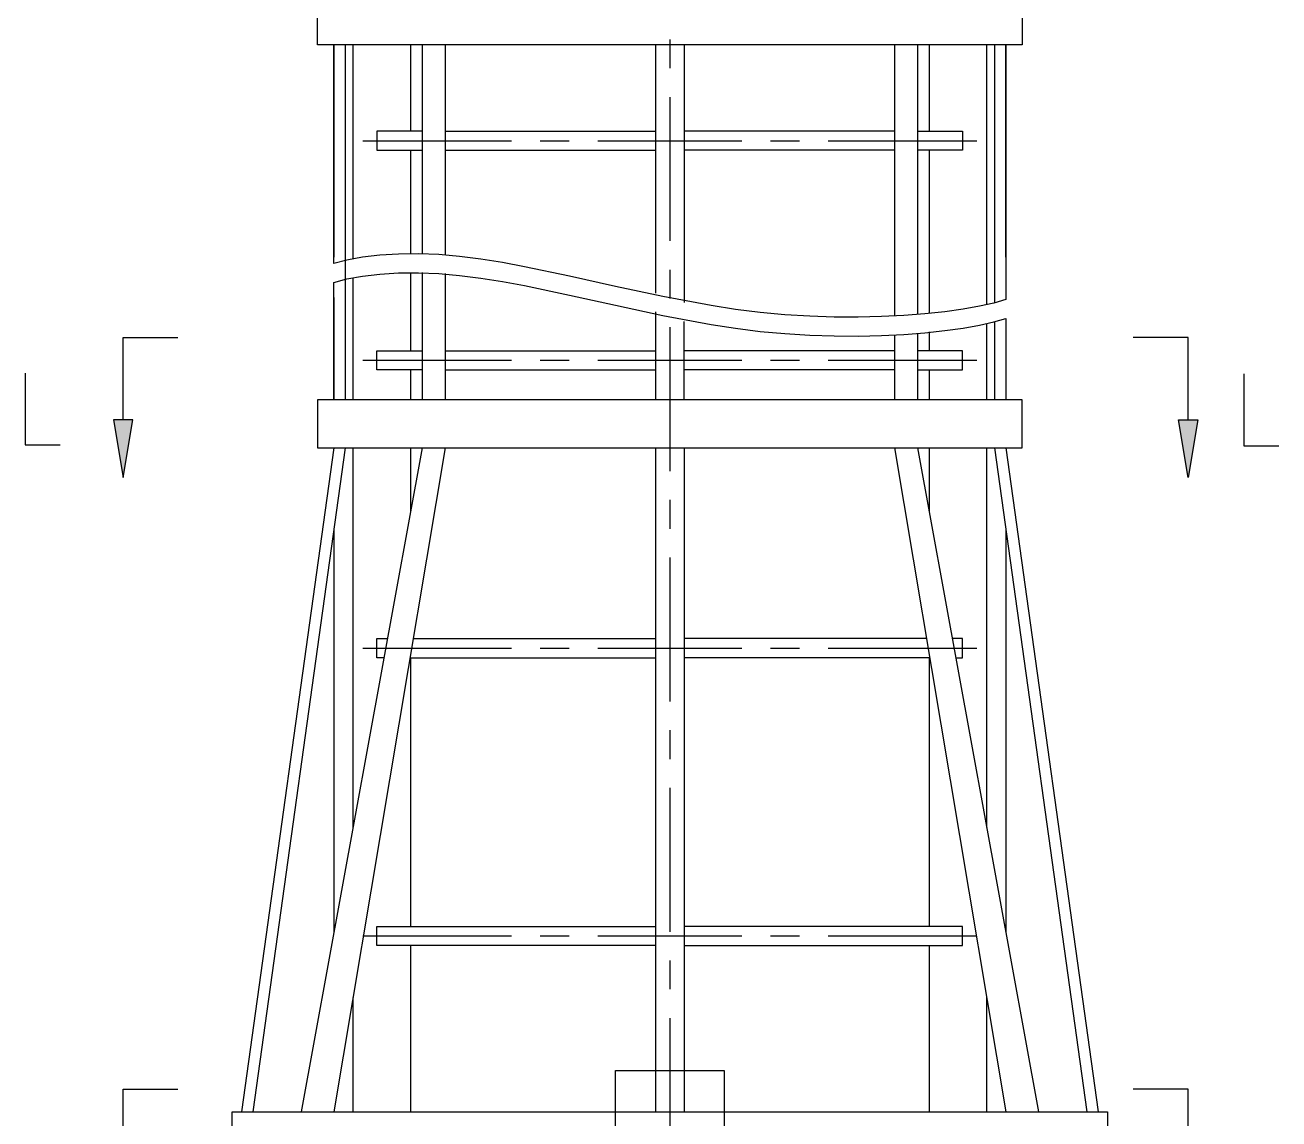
# Model space of a CAD drawing. Extents: x 148 to 221443, y -36682 to 6758.
# Drawn here: x 102753 to 104067, y -7853 to -6706 of the extents above; entities that cross this region are included whole.
import ezdxf

# ---------------------------------------------------------------- set-up
doc = ezdxf.new("R2010")
doc.units = 0
doc.header["$LTSCALE"] = 10
doc.header["$MEASUREMENT"] = 0
doc.layers.add('2（细实线）', color=3, linetype='Continuous', lineweight=20)

msp = doc.modelspace()

# ---------------------------------------------------------------- linework, layer by layer
at = {"layer": '2（细实线）', "lineweight": -3}
for points in [[(103059.2318, -6676.8275), (103428.3932, -6676.8275), (103797.5564, -6676.8275), (103797.5564, -6727.1113), (103428.3932, -6727.1113), (103059.2318, -6727.1113)], [(103059.2318, -7149.701), (103428.3932, -7149.701), (103797.5564, -7149.701), (103797.5564, -7099.4184), (103428.3932, -7099.4184), (103059.2318, -7099.4184)], [(102969.7072, -7845.5552), (103887.0803, -7845.5552), (103887.0803, -7895.8384), (102969.7072, -7895.8384)]]:
    msp.add_lwpolyline(points, close=True, dxfattribs=at)
for points in [[(103428.3932, -6721.5589), (103428.3932, -6751.7286)], [(103780.4561, -6949.7962), (103780.4561, -6727.1113), (103780.4561, -6994.0968), (103767.7981, -6997.7973), (103752.7614, -7001.2067), (103735.5788, -7004.2731), (103716.4876, -7006.9434), (103695.721, -7009.1651), (103673.5116, -7010.8851), (103650.096, -7012.0509), (103625.7064, -7012.6093), (103600.5794, -7012.5092), (103574.9483, -7011.6968), (103549.0481, -7010.1185), (103523.1106, -7007.7235), (103497.3208, -7004.5032), (103471.7214, -7000.5732), (103421.1654, -6991.1237), (103371.6005, -6980.4523), (103323.1814, -6969.6381), (103276.064, -6959.7596), (103253.0428, -6955.5085), (103230.4055, -6951.8952), (103208.1722, -6949.0559), (103186.3613, -6947.1241), (103164.9935, -6946.2354), (103144.236, -6946.4466), (103124.526, -6947.6765), (103106.3253, -6949.8261), (103090.1052, -6952.7985), (103076.3314, -6956.4948), (103076.3314, -6727.1113), (103076.3314, -6949.7962)], [(103088.4029, -6727.1113), (103088.4029, -7099.4184)], [(103096.4504, -6727.1113), (103096.4504, -6951.4936)], [(103156.8026, -6727.1113), (103156.8026, -6817.6197)], [(103168.8735, -6727.1113), (103168.8735, -6946.2092)], [(103193.0147, -6727.1113), (103193.0147, -6947.2431)], [(103413.3053, -6727.1113), (103413.3053, -6987.3762)], [(103443.4823, -6727.1113), (103443.4823, -6997.4024)], [(103663.7728, -6727.1113), (103663.7728, -7011.4466)], [(103687.914, -6727.1113), (103687.914, -7009.8414)], [(103699.9849, -6727.1113), (103699.9849, -6817.6197)], [(103760.3383, -6727.1113), (103760.3383, -6999.5924)], [(103768.3864, -6727.1113), (103768.3864, -6997.6459)], [(103428.3932, -6781.8983), (103428.3932, -6932.7473)], [(103168.8735, -6817.6197), (103148.6306, -6817.6197), (103121.5963, -6817.6197), (103121.5963, -6837.7332), (103148.6306, -6837.7332), (103168.8735, -6837.7332)], [(103193.0147, -6817.6197), (103413.3053, -6817.6197)], [(103663.7728, -6817.6197), (103443.4823, -6817.6197)], [(103687.914, -6817.6197), (103708.1576, -6817.6197), (103735.19, -6817.6197), (103735.19, -6837.7332), (103708.1576, -6837.7332), (103687.914, -6837.7332)], [(103106.7251, -6827.6765), (103262.4215, -6827.6765)], [(103292.5985, -6827.6765), (103322.7755, -6827.6765)], [(103352.9519, -6827.6765), (103503.8363, -6827.6765)], [(103534.0127, -6827.6765), (103564.1897, -6827.6765)], [(103594.3667, -6827.6765), (103750.0637, -6827.6765)], [(103156.8026, -6837.7332), (103156.8026, -6946.2452)], [(103193.0147, -6837.7332), (103413.3053, -6837.7332)], [(103663.7728, -6837.7332), (103443.4823, -6837.7332)], [(103699.9849, -6837.7332), (103699.9849, -7008.2496)], [(103076.3314, -6992.1882), (103076.3314, -7099.4184), (103076.3314, -6976.2733), (103090.1052, -6972.577), (103106.3253, -6969.6046), (103124.526, -6967.4543), (103144.236, -6966.225), (103164.9935, -6966.0133), (103186.3613, -6966.9025), (103208.1722, -6968.8337), (103230.4055, -6971.6737), (103253.0428, -6975.2863), (103276.064, -6979.538), (103323.1814, -6989.4166), (103371.6005, -7000.2308), (103421.1654, -7010.9022), (103471.7214, -7020.3516), (103497.3208, -7024.2811), (103523.1106, -7027.5013), (103549.0481, -7029.8969), (103574.9483, -7031.4747), (103600.5794, -7032.2877), (103625.7064, -7032.3884), (103650.096, -7031.8293), (103673.5116, -7030.6635), (103695.721, -7028.9429), (103716.4876, -7026.7219), (103735.5788, -7024.051), (103752.7614, -7020.9846), (103767.7981, -7017.5751), (103780.4561, -7013.8752), (103780.4561, -7099.4184)], [(103096.4504, -6971.272), (103096.4504, -7099.4184)], [(103156.8026, -6966.0236), (103156.8026, -7047.7979)], [(103168.8735, -6965.987), (103168.8735, -7099.4184)], [(103193.0147, -6967.0209), (103193.0147, -7099.4184)], [(103428.3932, -6962.9169), (103428.3932, -6993.0866)], [(103413.3053, -7007.1546), (103413.3053, -7099.4184)], [(103428.3932, -7023.2569), (103428.3932, -7174.1053)], [(103443.4823, -7099.4184), (103443.4823, -7017.1815)], [(103699.9849, -7028.028), (103699.9849, -7047.7979)], [(103760.3383, -7019.3708), (103760.3383, -7099.4184)], [(103768.3864, -7017.4244), (103768.3864, -7099.4184)], [(102855.6167, -7120.2833), (102855.6167, -7033.9436), (102913.0776, -7033.9436)], [(103663.7728, -7031.225), (103663.7728, -7099.4184)], [(103687.914, -7029.6198), (103687.914, -7099.4184)], [(103971.4266, -7120.2833), (103971.4266, -7033.9436), (103913.9651, -7033.9436)], [(103168.8735, -7067.9108), (103148.6306, -7067.9108), (103121.5963, -7067.9108), (103121.5963, -7047.7979), (103148.6306, -7047.7979), (103168.8735, -7047.7979)], [(103193.0147, -7047.7979), (103413.3053, -7047.7979)], [(103663.7728, -7047.7979), (103443.4823, -7047.7979)], [(103687.914, -7067.9108), (103708.1576, -7067.9108), (103735.19, -7067.9108), (103735.19, -7047.7979), (103708.1576, -7047.7979), (103687.914, -7047.7979)], [(103106.7251, -7057.8547), (103262.4215, -7057.8547)], [(103292.5985, -7057.8547), (103322.7755, -7057.8547)], [(103352.9519, -7057.8547), (103503.8363, -7057.8547)], [(103534.0127, -7057.8547), (103564.1897, -7057.8547)], [(103594.3667, -7057.8547), (103750.0637, -7057.8547)], [(102752.8933, -7071.1707), (102752.8933, -7146.5949), (102789.5363, -7146.5949)], [(103156.8026, -7067.9108), (103156.8026, -7099.4184)], [(103193.0147, -7067.9108), (103413.3053, -7067.9108)], [(103663.7728, -7067.9108), (103443.4823, -7067.9108)], [(103699.9849, -7067.9108), (103699.9849, -7099.4184)], [(104029.9056, -7072.1662), (104029.9056, -7147.5904), (104066.5487, -7147.5904)], [(102865.6753, -7120.2833), (102845.5587, -7120.2833), (102855.6167, -7180.6232), (102865.6753, -7120.2833)], [(103961.3662, -7120.2833), (103981.4858, -7120.2833), (103971.4266, -7180.6232), (103961.3662, -7120.2833)], [(103076.3314, -7149.701), (102979.5662, -7845.5552)], [(103088.4029, -7149.701), (102991.5059, -7845.5552)], [(103168.8735, -7149.701), (103042.1926, -7845.5552)], [(103193.0147, -7149.701), (103076.3314, -7845.5552)], [(103096.4504, -7149.701), (103096.4504, -7547.5254)], [(103156.8026, -7149.701), (103156.8026, -7216.0053)], [(103413.3053, -7149.701), (103413.3053, -7845.5552)], [(103443.4823, -7149.701), (103443.4823, -7845.5552)], [(103663.7728, -7149.701), (103780.4561, -7845.5552)], [(103687.914, -7149.701), (103814.5943, -7845.5552)], [(103699.9849, -7149.701), (103699.9849, -7216.0053)], [(103760.3383, -7149.701), (103760.3383, -7547.5254)], [(103768.3864, -7149.701), (103865.2822, -7845.5552)], [(103780.4561, -7149.701), (103877.2213, -7845.5552)], [(103428.3932, -7204.2756), (103428.3932, -7234.4453)], [(103076.3314, -7236.3856), (103076.3314, -7658.0323)], [(103780.4561, -7236.3856), (103780.4561, -7658.0323)], [(103428.3932, -7264.6149), (103428.3932, -7415.4633)], [(103128.8393, -7369.6088), (103121.5963, -7369.6088), (103121.5963, -7349.4953), (103132.5008, -7349.4953)], [(103159.5131, -7349.4953), (103413.3053, -7349.4953)], [(103697.275, -7349.4953), (103443.4823, -7349.4953)], [(103727.9482, -7369.6088), (103735.19, -7369.6088), (103735.19, -7349.4953), (103724.2861, -7349.4953)], [(103106.7251, -7359.5521), (103262.4215, -7359.5521)], [(103292.5985, -7359.5521), (103322.7755, -7359.5521)], [(103352.9519, -7359.5521), (103503.8363, -7359.5521)], [(103534.0127, -7359.5521), (103564.1897, -7359.5521)], [(103594.3667, -7359.5521), (103750.0637, -7359.5521)], [(103156.1403, -7369.6088), (103413.3053, -7369.6088)], [(103156.8026, -7369.6088), (103156.8026, -7651.1933)], [(103700.6466, -7369.6088), (103443.4823, -7369.6088)], [(103699.9849, -7369.6088), (103699.9849, -7651.1933)], [(103428.3932, -7445.6333), (103428.3932, -7475.8033)], [(103428.3932, -7505.973), (103428.3932, -7656.8214)], [(103413.3053, -7671.3059), (103148.6306, -7671.3059), (103121.5963, -7671.3059), (103121.5963, -7651.1933), (103148.6306, -7651.1933), (103413.3053, -7651.1933)], [(103443.4823, -7671.3059), (103708.1576, -7671.3059), (103735.19, -7671.3059), (103735.19, -7651.1933), (103708.1576, -7651.1933), (103443.4823, -7651.1933)], [(103106.7251, -7661.2495), (103262.4215, -7661.2495)], [(103156.8026, -7671.3059), (103156.8026, -7845.5552)], [(103292.5985, -7661.2495), (103322.7755, -7661.2495)], [(103352.9519, -7661.2495), (103503.8363, -7661.2495)], [(103534.0127, -7661.2495), (103564.1897, -7661.2495)], [(103594.3667, -7661.2495), (103750.0637, -7661.2495)], [(103699.9849, -7671.3059), (103699.9849, -7845.5552)], [(103428.3932, -7686.991), (103428.3932, -7717.1607)], [(103096.4504, -7725.5802), (103096.4504, -7845.5552)], [(103760.3383, -7725.5802), (103760.3383, -7845.5552)], [(103428.3932, -7747.3307), (103428.3932, -7898.1794)], [(103371.5871, -7802.1952), (103485.1992, -7802.1952), (103485.1992, -7919.3854), (103371.5871, -7919.3854), (103371.5871, -7802.1952)], [(102855.6167, -7908.3283), (102855.6167, -7821.988), (102913.0776, -7821.988)], [(103971.4266, -7908.3283), (103971.4266, -7821.988), (103913.9651, -7821.988)]]:
    msp.add_lwpolyline(points, dxfattribs=at)
at = {"layer": '2（细实线）', "transparency": 33554559}
for points in [[(102865.6753, -7120.2833), (102845.5587, -7120.2833), (102865.6753, -7120.2833), (102855.6167, -7180.6232)], [(103961.3662, -7120.2833), (103981.4858, -7120.2833), (103961.3662, -7120.2833), (103971.4266, -7180.6232)]]:
    msp.add_solid(points, dxfattribs=at)

doc.saveas('drawing.dxf')
